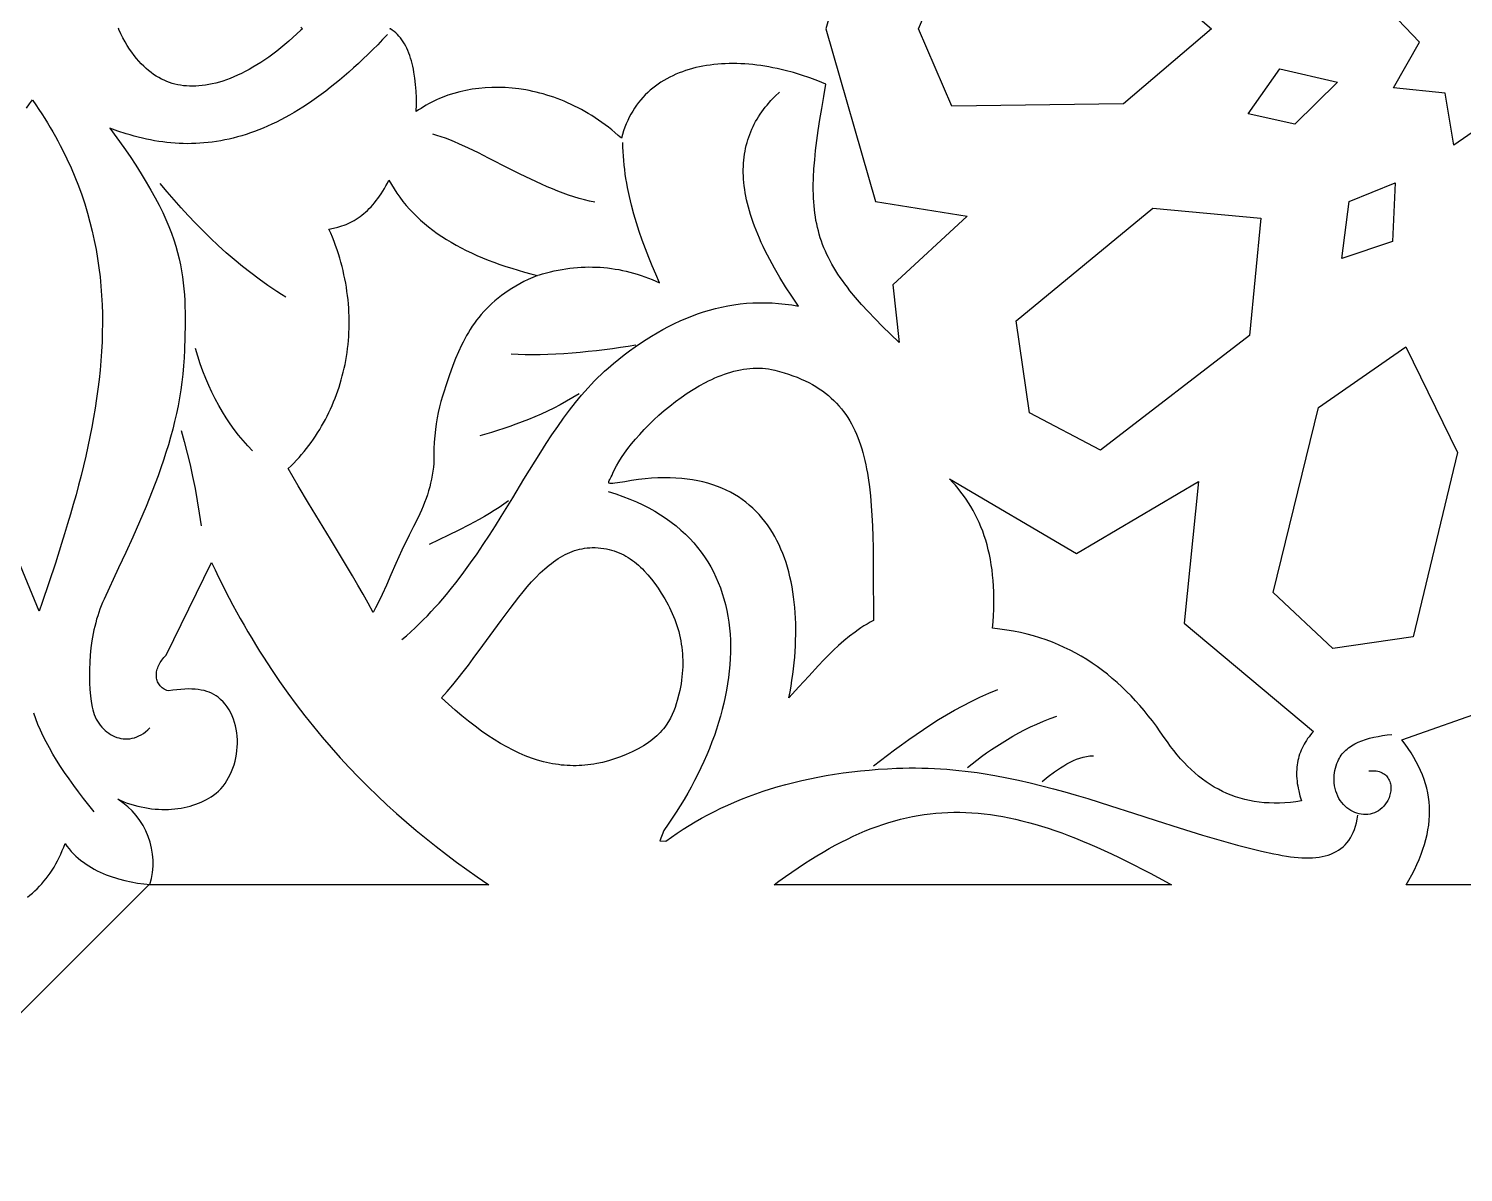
# Model space of a CAD drawing. Extents: x -332 to 348, y -263 to 352.
# Drawn here: x -137.66 to -92.25, y 227.9 to 264.11 of the extents above; entities that cross this region are included whole.
import ezdxf

# ---------------------------------------------------------------- set-up
doc = ezdxf.new("R2010")
doc.units = 0
doc.layers.add('LAYER_1', color=18, linetype='CONTINUOUS')
doc.layers.add('LAYER_2', color=174, linetype='CONTINUOUS')

msp = doc.modelspace()

# ---------------------------------------------------------------- linework, layer by layer
at = {"layer": 'LAYER_1'}
for points in [[(-110.856, 269.585), (-112.433, 264.109), (-110.856, 258.633), (-107.956, 258.173), (-110.307, 255.996), (-110.111, 254.177), (-110.381, 254.432), (-110.634, 254.679), (-110.871, 254.918), (-111.093, 255.15), (-111.299, 255.376), (-111.491, 255.597), (-111.668, 255.813), (-111.751, 255.92), (-111.831, 256.026), (-111.907, 256.131), (-111.98, 256.236), (-112.05, 256.341), (-112.116, 256.445), (-112.179, 256.548), (-112.239, 256.652), (-112.295, 256.756), (-112.349, 256.86), (-112.399, 256.964), (-112.447, 257.068), (-112.491, 257.173), (-112.532, 257.279), (-112.571, 257.385), (-112.606, 257.491), (-112.639, 257.599), (-112.669, 257.708), (-112.696, 257.817), (-112.721, 257.928), (-112.743, 258.04), (-112.762, 258.154), (-112.779, 258.269), (-112.793, 258.386), (-112.805, 258.504), (-112.815, 258.625), (-112.822, 258.747), (-112.826, 258.871), (-112.829, 258.998), (-112.829, 259.127), (-112.822, 259.392), (-112.808, 259.667), (-112.785, 259.953), (-112.754, 260.252), (-112.716, 260.564), (-112.671, 260.89), (-112.619, 261.23), (-112.561, 261.586), (-112.497, 261.959), (-112.427, 262.348), (-112.683, 262.454), (-112.94, 262.551), (-113.199, 262.639), (-113.458, 262.718), (-113.717, 262.787), (-113.847, 262.819), (-113.976, 262.847), (-114.105, 262.874), (-114.234, 262.898), (-114.363, 262.92), (-114.491, 262.939), (-114.618, 262.956), (-114.746, 262.97), (-114.872, 262.982), (-114.998, 262.991), (-115.123, 262.998), (-115.248, 263.002), (-115.371, 263.003), (-115.494, 263.002), (-115.615, 262.999), (-115.736, 262.993), (-115.855, 262.984), (-115.973, 262.972), (-116.09, 262.958), (-116.206, 262.941), (-116.32, 262.922), (-116.433, 262.9), (-116.545, 262.875), (-116.654, 262.847), (-116.763, 262.816), (-116.869, 262.783), (-116.974, 262.747), (-117.077, 262.708), (-117.178, 262.666), (-117.277, 262.621), (-117.374, 262.573), (-117.469, 262.523), (-117.562, 262.47), (-117.652, 262.413), (-117.741, 262.354), (-117.827, 262.291), (-117.91, 262.226), (-117.992, 262.158), (-118.07, 262.087), (-118.146, 262.012), (-118.22, 261.935), (-118.29, 261.854), (-118.358, 261.771), (-118.423, 261.684), (-118.485, 261.594), (-118.544, 261.501), (-118.6, 261.405), (-118.653, 261.305), (-118.703, 261.203), (-118.75, 261.097), (-118.793, 260.988), (-118.833, 260.875), (-118.869, 260.76), (-118.902, 260.641), (-119.004, 260.732), (-119.106, 260.819), (-119.209, 260.904), (-119.313, 260.986), (-119.418, 261.066), (-119.523, 261.142), (-119.629, 261.216), (-119.735, 261.287), (-119.842, 261.356), (-119.95, 261.422), (-120.058, 261.485), (-120.167, 261.545), (-120.275, 261.603), (-120.385, 261.659), (-120.494, 261.711), (-120.604, 261.761), (-120.714, 261.809), (-120.824, 261.854), (-120.935, 261.897), (-121.045, 261.937), (-121.156, 261.974), (-121.266, 262.009), (-121.377, 262.042), (-121.488, 262.072), (-121.598, 262.1), (-121.708, 262.125), (-121.818, 262.148), (-121.928, 262.169), (-122.147, 262.203), (-122.365, 262.228), (-122.581, 262.244), (-122.795, 262.251), (-123.007, 262.249), (-123.216, 262.238), (-123.421, 262.219), (-123.624, 262.192), (-123.823, 262.156), (-124.018, 262.112), (-124.209, 262.06), (-124.395, 262), (-124.576, 261.932), (-124.665, 261.895), (-124.752, 261.857), (-124.838, 261.816), (-124.922, 261.774), (-125.005, 261.73), (-125.087, 261.684), (-125.166, 261.636), (-125.245, 261.586), (-125.321, 261.535), (-125.396, 261.482), (-125.392, 261.705), (-125.394, 261.923), (-125.402, 262.135), (-125.417, 262.341), (-125.439, 262.541), (-125.468, 262.733), (-125.486, 262.826), (-125.505, 262.917), (-125.526, 263.005), (-125.549, 263.092), (-125.574, 263.176), (-125.602, 263.257), (-125.631, 263.337), (-125.662, 263.413), (-125.696, 263.487), (-125.731, 263.558), (-125.769, 263.627), (-125.809, 263.692), (-125.852, 263.755), (-125.896, 263.815), (-125.943, 263.871), (-125.992, 263.924), (-126.044, 263.974), (-126.098, 264.021), (-126.154, 264.064), (-126.213, 264.104), (-126.229, 264.104), (-126.221, 264.109), (-126.229, 264.114)], [(-129.046, 264.155), (-128.998, 264.109), (-129.046, 264.063), (-129.174, 263.942), (-129.302, 263.825), (-129.43, 263.712), (-129.558, 263.604), (-129.686, 263.499), (-129.813, 263.399), (-129.94, 263.304), (-130.066, 263.212), (-130.192, 263.125), (-130.317, 263.042), (-130.442, 262.963), (-130.565, 262.889), (-130.688, 262.819), (-130.81, 262.754), (-130.931, 262.693), (-131.051, 262.636), (-131.169, 262.584), (-131.287, 262.536), (-131.403, 262.492), (-131.517, 262.452), (-131.63, 262.417), (-131.742, 262.386), (-131.852, 262.36), (-131.96, 262.337), (-132.066, 262.319), (-132.171, 262.305), (-132.274, 262.295), (-132.375, 262.289), (-132.475, 262.286), (-132.573, 262.288), (-132.669, 262.294), (-132.763, 262.303), (-132.855, 262.316), (-132.946, 262.333), (-133.036, 262.354), (-133.124, 262.378), (-133.211, 262.406), (-133.297, 262.439), (-133.381, 262.475), (-133.465, 262.515), (-133.547, 262.559), (-133.629, 262.608), (-133.71, 262.661), (-133.79, 262.718), (-133.869, 262.78), (-133.948, 262.848), (-134.025, 262.92), (-134.102, 262.997), (-134.178, 263.079), (-134.254, 263.167), (-134.328, 263.261), (-134.401, 263.36), (-134.473, 263.465), (-134.544, 263.576), (-134.613, 263.693), (-134.681, 263.816), (-134.747, 263.945), (-134.812, 264.08), (-134.824, 264.109), (-134.812, 264.137)], [(-137.739, 261.597), (-137.643, 261.73), (-137.547, 261.856), (-137.532, 261.835), (-137.434, 261.693), (-137.339, 261.551), (-137.246, 261.409), (-137.156, 261.267), (-137.068, 261.125), (-136.983, 260.983), (-136.9, 260.841), (-136.82, 260.699), (-136.742, 260.556), (-136.667, 260.414), (-136.595, 260.274), (-136.454, 259.987), (-136.324, 259.701), (-136.203, 259.416), (-136.091, 259.13), (-135.987, 258.844), (-135.892, 258.558), (-135.804, 258.271), (-135.725, 257.983), (-135.653, 257.695), (-135.59, 257.407), (-135.533, 257.118), (-135.484, 256.828), (-135.442, 256.538), (-135.407, 256.247), (-135.379, 255.955), (-135.357, 255.663), (-135.342, 255.37), (-135.333, 255.076), (-135.331, 254.781), (-135.334, 254.486), (-135.344, 254.19), (-135.359, 253.893), (-135.38, 253.595), (-135.406, 253.297), (-135.437, 252.997), (-135.474, 252.697), (-135.515, 252.397), (-135.562, 252.095), (-135.612, 251.793), (-135.668, 251.49), (-135.728, 251.187), (-135.791, 250.882), (-135.859, 250.578), (-135.931, 250.272), (-136.006, 249.966), (-136.085, 249.66), (-136.167, 249.352), (-136.253, 249.045), (-136.341, 248.737), (-136.432, 248.428), (-136.526, 248.119), (-136.622, 247.81), (-136.821, 247.188), (-137.028, 246.566), (-137.241, 245.942), (-137.334, 245.667), (-138.798, 249.206)], [(-87.951, 237), (-94.062, 237), (-93.978, 237.146), (-93.886, 237.314), (-93.801, 237.481), (-93.723, 237.645), (-93.652, 237.807), (-93.588, 237.968), (-93.531, 238.126), (-93.48, 238.283), (-93.437, 238.438), (-93.4, 238.592), (-93.371, 238.744), (-93.348, 238.895), (-93.332, 239.044), (-93.323, 239.192), (-93.32, 239.339), (-93.325, 239.484), (-93.336, 239.629), (-93.354, 239.773), (-93.379, 239.916), (-93.411, 240.058), (-93.449, 240.199), (-93.494, 240.34), (-93.546, 240.48), (-93.605, 240.62), (-93.67, 240.759), (-93.742, 240.898), (-93.821, 241.037), (-93.906, 241.176), (-93.998, 241.314), (-94.097, 241.453), (-94.202, 241.592), (-91.383, 242.587)]]:
    msp.add_lwpolyline(points, dxfattribs=at)
for points in [[(-90.036, 266.433), (-88.442, 266.842), (-88.734, 265.199), (-87.254, 264.472), (-88.518, 263.403), (-87.844, 261.88), (-89.488, 261.886), (-89.936, 260.279), (-91.191, 261.358), (-92.551, 260.42), (-92.83, 262.066), (-94.465, 262.235), (-93.638, 263.678), (-94.784, 264.875), (-93.236, 265.44), (-93.356, 267.106), (-91.814, 266.529), (-90.852, 267.883)], [(-103.013, 266.486), (-100.221, 264.109), (-103.013, 261.731), (-108.445, 261.659), (-109.496, 264.109), (-108.445, 266.558)], [(-96.235, 262.414), (-97.59, 261.081), (-99.065, 261.41), (-98.064, 262.836)], [(-126.184, 259.173), (-126.1, 259.035), (-126.011, 258.9), (-125.918, 258.769), (-125.82, 258.64), (-125.717, 258.515), (-125.61, 258.394), (-125.498, 258.275), (-125.381, 258.16), (-125.26, 258.047), (-125.135, 257.938), (-125.005, 257.832), (-124.871, 257.729), (-124.732, 257.628), (-124.59, 257.531), (-124.443, 257.437), (-124.292, 257.346), (-124.136, 257.257), (-123.977, 257.171), (-123.814, 257.088), (-123.647, 257.008), (-123.476, 256.93), (-123.301, 256.856), (-123.122, 256.783), (-122.94, 256.714), (-122.754, 256.647), (-122.564, 256.582), (-122.37, 256.521), (-122.173, 256.461), (-121.973, 256.404), (-121.769, 256.35), (-121.561, 256.297), (-121.709, 256.234), (-121.851, 256.168), (-121.988, 256.101), (-122.12, 256.031), (-122.246, 255.96), (-122.367, 255.886), (-122.484, 255.811), (-122.596, 255.734), (-122.703, 255.656), (-122.806, 255.575), (-122.905, 255.493), (-122.999, 255.41), (-123.09, 255.324), (-123.177, 255.237), (-123.259, 255.149), (-123.339, 255.059), (-123.415, 254.968), (-123.487, 254.875), (-123.557, 254.78), (-123.623, 254.685), (-123.686, 254.588), (-123.747, 254.49), (-123.805, 254.39), (-123.861, 254.289), (-123.914, 254.187), (-123.965, 254.084), (-124.062, 253.875), (-124.151, 253.661), (-124.234, 253.443), (-124.352, 253.118), (-124.464, 252.796), (-124.517, 252.633), (-124.567, 252.47), (-124.615, 252.303), (-124.658, 252.134), (-124.698, 251.961), (-124.734, 251.784), (-124.765, 251.602), (-124.791, 251.413), (-124.811, 251.218), (-124.826, 251.016), (-124.835, 250.806), (-124.837, 250.587), (-124.839, 250.466), (-124.845, 250.344), (-124.856, 250.221), (-124.871, 250.097), (-124.89, 249.973), (-124.913, 249.848), (-124.941, 249.724), (-124.972, 249.599), (-125.007, 249.475), (-125.045, 249.351), (-125.086, 249.229), (-125.131, 249.107), (-125.179, 248.987), (-125.23, 248.868), (-125.284, 248.751), (-125.34, 248.637), (-125.486, 248.345), (-125.619, 248.076), (-125.848, 247.594), (-126.039, 247.178), (-126.2, 246.815), (-126.343, 246.491), (-126.478, 246.194), (-126.614, 245.91), (-126.685, 245.769), (-126.761, 245.627), (-126.917, 245.915), (-127.079, 246.204), (-127.244, 246.493), (-127.413, 246.783), (-127.759, 247.364), (-128.111, 247.942), (-128.805, 249.081), (-129.135, 249.637), (-129.294, 249.91), (-129.448, 250.18), (-129.36, 250.266), (-129.274, 250.353), (-129.189, 250.442), (-129.107, 250.533), (-129.027, 250.625), (-128.948, 250.719), (-128.872, 250.814), (-128.797, 250.911), (-128.724, 251.009), (-128.654, 251.108), (-128.585, 251.21), (-128.518, 251.312), (-128.454, 251.416), (-128.391, 251.521), (-128.331, 251.627), (-128.272, 251.735), (-128.216, 251.844), (-128.162, 251.954), (-128.109, 252.065), (-128.059, 252.178), (-128.011, 252.291), (-127.966, 252.406), (-127.922, 252.522), (-127.881, 252.638), (-127.841, 252.756), (-127.804, 252.874), (-127.769, 252.994), (-127.737, 253.114), (-127.706, 253.235), (-127.678, 253.357), (-127.652, 253.48), (-127.629, 253.604), (-127.607, 253.728), (-127.588, 253.853), (-127.572, 253.978), (-127.557, 254.105), (-127.545, 254.231), (-127.536, 254.359), (-127.528, 254.487), (-127.524, 254.615), (-127.521, 254.744), (-127.521, 254.873), (-127.523, 255.003), (-127.528, 255.133), (-127.535, 255.264), (-127.545, 255.394), (-127.557, 255.525), (-127.572, 255.657), (-127.589, 255.788), (-127.609, 255.92), (-127.631, 256.052), (-127.656, 256.184), (-127.684, 256.316), (-127.714, 256.448), (-127.746, 256.58), (-127.782, 256.712), (-127.819, 256.844), (-127.86, 256.976), (-127.903, 257.108), (-127.949, 257.24), (-127.997, 257.372), (-128.048, 257.503), (-128.102, 257.634), (-128.159, 257.765), (-128.02, 257.79), (-127.883, 257.823), (-127.749, 257.863), (-127.683, 257.887), (-127.618, 257.913), (-127.553, 257.941), (-127.488, 257.971), (-127.425, 258.004), (-127.362, 258.039), (-127.3, 258.077), (-127.238, 258.117), (-127.177, 258.159), (-127.117, 258.205), (-127.058, 258.252), (-126.999, 258.303), (-126.941, 258.356), (-126.884, 258.412), (-126.827, 258.471), (-126.772, 258.532), (-126.717, 258.597), (-126.663, 258.664), (-126.61, 258.734), (-126.558, 258.808), (-126.506, 258.884), (-126.456, 258.964), (-126.406, 259.047), (-126.357, 259.133), (-126.31, 259.222), (-126.263, 259.315)], [(-94.497, 257.367), (-96.098, 256.829), (-95.868, 258.638), (-94.415, 259.233)], [(-98.663, 258.105), (-99.021, 254.391), (-103.736, 250.768), (-105.987, 251.947), (-106.408, 254.86), (-102.083, 258.422)], [(-92.433, 250.688), (-93.841, 244.858), (-96.385, 244.485), (-98.267, 246.256), (-96.837, 252.114), (-94.074, 254.033)], [(-114.538, 253.363), (-114.439, 253.359), (-114.341, 253.35), (-114.244, 253.337), (-114.147, 253.319), (-114.051, 253.298), (-113.899, 253.257), (-113.752, 253.214), (-113.61, 253.169), (-113.473, 253.121), (-113.341, 253.07), (-113.213, 253.016), (-113.09, 252.96), (-112.972, 252.901), (-112.858, 252.839), (-112.748, 252.775), (-112.643, 252.708), (-112.541, 252.638), (-112.444, 252.565), (-112.351, 252.49), (-112.261, 252.413), (-112.176, 252.332), (-112.094, 252.249), (-112.016, 252.164), (-111.941, 252.075), (-111.87, 251.984), (-111.803, 251.891), (-111.738, 251.794), (-111.677, 251.695), (-111.619, 251.594), (-111.565, 251.489), (-111.513, 251.382), (-111.464, 251.273), (-111.418, 251.161), (-111.374, 251.046), (-111.334, 250.928), (-111.295, 250.808), (-111.26, 250.685), (-111.226, 250.56), (-111.196, 250.432), (-111.167, 250.301), (-111.14, 250.168), (-111.116, 250.032), (-111.093, 249.893), (-111.054, 249.608), (-111.021, 249.313), (-110.995, 249.006), (-110.974, 248.69), (-110.958, 248.363), (-110.946, 248.025), (-110.938, 247.678), (-110.933, 247.319), (-110.93, 246.951), (-110.926, 245.372), (-111.028, 245.316), (-111.127, 245.257), (-111.224, 245.197), (-111.32, 245.135), (-111.413, 245.072), (-111.505, 245.006), (-111.684, 244.871), (-111.858, 244.729), (-112.026, 244.582), (-112.19, 244.429), (-112.351, 244.273), (-112.508, 244.112), (-112.664, 243.948), (-112.973, 243.612), (-113.283, 243.268), (-113.599, 242.922), (-113.564, 243.107), (-113.532, 243.293), (-113.503, 243.477), (-113.477, 243.661), (-113.455, 243.845), (-113.435, 244.027), (-113.418, 244.209), (-113.404, 244.39), (-113.394, 244.569), (-113.387, 244.747), (-113.383, 244.924), (-113.382, 245.1), (-113.385, 245.274), (-113.391, 245.446), (-113.401, 245.617), (-113.414, 245.785), (-113.43, 245.952), (-113.45, 246.117), (-113.474, 246.28), (-113.501, 246.44), (-113.532, 246.598), (-113.566, 246.754), (-113.604, 246.907), (-113.646, 247.057), (-113.692, 247.205), (-113.741, 247.35), (-113.795, 247.492), (-113.852, 247.631), (-113.913, 247.767), (-113.978, 247.899), (-114.047, 248.028), (-114.12, 248.154), (-114.197, 248.276), (-114.279, 248.395), (-114.364, 248.51), (-114.453, 248.621), (-114.547, 248.728), (-114.645, 248.831), (-114.747, 248.93), (-114.854, 249.025), (-114.965, 249.115), (-115.08, 249.201), (-115.2, 249.282), (-115.324, 249.359), (-115.453, 249.431), (-115.586, 249.498), (-115.724, 249.56), (-115.866, 249.618), (-116.013, 249.67), (-116.165, 249.716), (-116.321, 249.758), (-116.482, 249.794), (-116.648, 249.824), (-116.819, 249.849), (-116.994, 249.868), (-117.175, 249.882), (-117.36, 249.889), (-117.55, 249.89), (-117.746, 249.885), (-117.946, 249.874), (-118.152, 249.857), (-118.362, 249.833), (-118.578, 249.802), (-118.799, 249.765), (-119.022, 249.727), (-119.106, 249.715), (-119.173, 249.707), (-119.225, 249.705), (-119.262, 249.708), (-119.287, 249.716), (-119.296, 249.722), (-119.301, 249.729), (-119.304, 249.738), (-119.305, 249.747), (-119.301, 249.771), (-119.289, 249.801), (-119.272, 249.836), (-119.226, 249.924), (-119.2, 249.976), (-119.174, 250.035), (-119.122, 250.149), (-119.058, 250.271), (-118.983, 250.399), (-118.897, 250.534), (-118.801, 250.673), (-118.694, 250.817), (-118.579, 250.964), (-118.454, 251.113), (-118.321, 251.264), (-118.18, 251.416), (-118.031, 251.568), (-117.876, 251.719), (-117.714, 251.869), (-117.546, 252.016), (-117.372, 252.16), (-117.194, 252.3), (-117.011, 252.435), (-116.824, 252.564), (-116.633, 252.686), (-116.439, 252.801), (-116.243, 252.908), (-116.144, 252.958), (-116.044, 253.005), (-115.945, 253.05), (-115.844, 253.093), (-115.744, 253.133), (-115.643, 253.17), (-115.542, 253.204), (-115.441, 253.235), (-115.34, 253.263), (-115.239, 253.288), (-115.138, 253.31), (-115.037, 253.328), (-114.937, 253.342), (-114.837, 253.353), (-114.737, 253.36), (-114.637, 253.364)], [(-104.5, 247.489), (-100.633, 249.773), (-101.088, 245.287), (-96.993, 241.861), (-97.043, 241.805), (-97.091, 241.748), (-97.137, 241.691), (-97.18, 241.632), (-97.22, 241.573), (-97.258, 241.513), (-97.294, 241.452), (-97.327, 241.39), (-97.357, 241.327), (-97.385, 241.264), (-97.411, 241.199), (-97.434, 241.134), (-97.455, 241.068), (-97.473, 241.002), (-97.488, 240.934), (-97.501, 240.866), (-97.512, 240.796), (-97.52, 240.726), (-97.526, 240.656), (-97.529, 240.584), (-97.529, 240.511), (-97.528, 240.438), (-97.523, 240.364), (-97.516, 240.289), (-97.507, 240.213), (-97.495, 240.136), (-97.481, 240.059), (-97.464, 239.981), (-97.423, 239.822), (-97.372, 239.659), (-97.552, 239.633), (-97.728, 239.612), (-97.901, 239.598), (-98.071, 239.59), (-98.237, 239.588), (-98.401, 239.593), (-98.561, 239.603), (-98.718, 239.619), (-98.873, 239.641), (-99.024, 239.669), (-99.172, 239.703), (-99.318, 239.743), (-99.461, 239.788), (-99.601, 239.839), (-99.738, 239.896), (-99.873, 239.958), (-100.006, 240.026), (-100.135, 240.099), (-100.263, 240.178), (-100.388, 240.262), (-100.51, 240.351), (-100.631, 240.446), (-100.749, 240.545), (-100.865, 240.65), (-100.979, 240.76), (-101.091, 240.876), (-101.2, 240.996), (-101.308, 241.121), (-101.414, 241.251), (-101.518, 241.386), (-101.621, 241.526), (-101.721, 241.671), (-101.844, 241.847), (-101.968, 242.02), (-102.096, 242.19), (-102.225, 242.356), (-102.358, 242.518), (-102.493, 242.676), (-102.631, 242.831), (-102.771, 242.981), (-102.915, 243.127), (-103.061, 243.269), (-103.211, 243.406), (-103.363, 243.539), (-103.519, 243.667), (-103.677, 243.791), (-103.839, 243.91), (-104.005, 244.025), (-104.174, 244.134), (-104.346, 244.239), (-104.521, 244.338), (-104.701, 244.432), (-104.884, 244.521), (-105.07, 244.604), (-105.261, 244.682), (-105.455, 244.755), (-105.653, 244.822), (-105.855, 244.883), (-106.061, 244.938), (-106.271, 244.987), (-106.486, 245.031), (-106.704, 245.068), (-106.927, 245.099), (-107.154, 245.124), (-107.137, 245.326), (-107.124, 245.524), (-107.116, 245.718), (-107.111, 245.908), (-107.111, 246.095), (-107.115, 246.278), (-107.123, 246.457), (-107.135, 246.633), (-107.151, 246.805), (-107.171, 246.973), (-107.195, 247.138), (-107.223, 247.299), (-107.254, 247.457), (-107.289, 247.612), (-107.328, 247.763), (-107.371, 247.911), (-107.417, 248.055), (-107.467, 248.197), (-107.521, 248.335), (-107.577, 248.469), (-107.638, 248.601), (-107.702, 248.73), (-107.769, 248.855), (-107.839, 248.978), (-107.913, 249.098), (-107.99, 249.214), (-108.071, 249.328), (-108.154, 249.439), (-108.241, 249.547), (-108.331, 249.652), (-108.423, 249.754), (-108.519, 249.854)], [(-119.73, 247.677), (-119.638, 247.672), (-119.549, 247.664), (-119.462, 247.653), (-119.376, 247.638), (-119.293, 247.62), (-119.212, 247.599), (-119.132, 247.574), (-119.054, 247.547), (-118.978, 247.516), (-118.904, 247.483), (-118.831, 247.447), (-118.759, 247.408), (-118.69, 247.366), (-118.621, 247.322), (-118.555, 247.275), (-118.489, 247.226), (-118.425, 247.174), (-118.362, 247.12), (-118.301, 247.064), (-118.24, 247.005), (-118.181, 246.944), (-118.066, 246.817), (-117.954, 246.682), (-117.846, 246.54), (-117.741, 246.391), (-117.639, 246.236), (-117.529, 246.055), (-117.477, 245.964), (-117.427, 245.872), (-117.38, 245.779), (-117.335, 245.686), (-117.292, 245.593), (-117.252, 245.498), (-117.215, 245.403), (-117.18, 245.308), (-117.147, 245.212), (-117.117, 245.115), (-117.09, 245.018), (-117.065, 244.92), (-117.043, 244.821), (-117.023, 244.722), (-117.006, 244.622), (-116.991, 244.522), (-116.98, 244.42), (-116.971, 244.318), (-116.965, 244.216), (-116.961, 244.112), (-116.961, 244.008), (-116.963, 243.904), (-116.968, 243.798), (-116.975, 243.692), (-116.986, 243.585), (-117, 243.477), (-117.016, 243.369), (-117.036, 243.26), (-117.058, 243.15), (-117.084, 243.039), (-117.136, 242.836), (-117.167, 242.73), (-117.203, 242.621), (-117.245, 242.509), (-117.293, 242.397), (-117.349, 242.283), (-117.414, 242.168), (-117.489, 242.054), (-117.53, 241.998), (-117.574, 241.941), (-117.621, 241.885), (-117.671, 241.829), (-117.725, 241.774), (-117.782, 241.719), (-117.842, 241.665), (-117.905, 241.612), (-117.973, 241.56), (-118.044, 241.508), (-118.119, 241.457), (-118.199, 241.407), (-118.282, 241.358), (-118.37, 241.311), (-118.56, 241.216), (-118.748, 241.131), (-118.936, 241.054), (-119.124, 240.987), (-119.311, 240.928), (-119.498, 240.879), (-119.685, 240.839), (-119.778, 240.823), (-119.871, 240.809), (-119.964, 240.797), (-120.057, 240.787), (-120.151, 240.78), (-120.244, 240.775), (-120.337, 240.773), (-120.431, 240.773), (-120.524, 240.775), (-120.618, 240.779), (-120.712, 240.786), (-120.805, 240.795), (-120.899, 240.807), (-120.994, 240.821), (-121.088, 240.837), (-121.182, 240.855), (-121.372, 240.9), (-121.562, 240.953), (-121.753, 241.017), (-121.946, 241.09), (-122.139, 241.172), (-122.334, 241.264), (-122.531, 241.366), (-122.728, 241.478), (-122.928, 241.599), (-123.129, 241.73), (-123.332, 241.87), (-123.537, 242.021), (-123.744, 242.181), (-123.953, 242.351), (-124.164, 242.532), (-124.378, 242.722), (-124.595, 242.922), (-124.416, 243.126), (-124.242, 243.332), (-124.073, 243.54), (-123.908, 243.748), (-123.747, 243.956), (-123.59, 244.165), (-123.285, 244.577), (-122.706, 245.375), (-122.428, 245.751), (-122.29, 245.932), (-122.153, 246.107), (-122.017, 246.275), (-121.881, 246.437), (-121.744, 246.591), (-121.607, 246.737), (-121.47, 246.875), (-121.331, 247.004), (-121.191, 247.123), (-121.12, 247.179), (-121.049, 247.233), (-120.978, 247.283), (-120.906, 247.331), (-120.833, 247.376), (-120.76, 247.418), (-120.686, 247.458), (-120.612, 247.494), (-120.537, 247.527), (-120.461, 247.557), (-120.384, 247.584), (-120.307, 247.608), (-120.228, 247.628), (-120.149, 247.645), (-120.069, 247.659), (-119.988, 247.669), (-119.906, 247.675), (-119.823, 247.677)], [(-108.189, 239.3), (-107.998, 239.295), (-107.807, 239.285), (-107.614, 239.27), (-107.42, 239.251), (-107.224, 239.227), (-107.027, 239.197), (-106.829, 239.164), (-106.63, 239.125), (-106.428, 239.081), (-106.225, 239.033), (-106.02, 238.98), (-105.813, 238.923), (-105.605, 238.86), (-105.394, 238.793), (-105.181, 238.721), (-104.965, 238.645), (-104.747, 238.564), (-104.527, 238.478), (-104.304, 238.388), (-104.079, 238.293), (-103.851, 238.194), (-103.62, 238.09), (-103.386, 237.981), (-103.149, 237.868), (-102.909, 237.75), (-102.665, 237.628), (-102.419, 237.502), (-102.169, 237.371), (-101.658, 237.095), (-101.488, 237), (-114.068, 237), (-113.916, 237.113), (-113.711, 237.261), (-113.509, 237.404), (-113.308, 237.541), (-113.109, 237.673), (-112.911, 237.8), (-112.715, 237.921), (-112.52, 238.037), (-112.326, 238.148), (-112.133, 238.254), (-111.942, 238.355), (-111.751, 238.45), (-111.562, 238.541), (-111.373, 238.626), (-111.184, 238.706), (-110.997, 238.781), (-110.81, 238.85), (-110.623, 238.915), (-110.436, 238.975), (-110.25, 239.029), (-110.064, 239.079), (-109.878, 239.123), (-109.692, 239.163), (-109.505, 239.197), (-109.319, 239.227), (-109.132, 239.251), (-108.945, 239.271), (-108.757, 239.286), (-108.568, 239.295), (-108.379, 239.3)]]:
    msp.add_lwpolyline(points, close=True, dxfattribs=at)
msp.add_lwpolyline([(-137.706, 236.61), (-137.627, 236.672), (-137.549, 236.738), (-137.473, 236.807), (-137.398, 236.879), (-137.325, 236.954), (-137.253, 237.032), (-137.183, 237.113), (-137.115, 237.197), (-137.049, 237.284), (-136.985, 237.375), (-136.923, 237.468), (-136.863, 237.564), (-136.806, 237.662), (-136.751, 237.764), (-136.698, 237.868), (-136.648, 237.975), (-136.601, 238.085), (-136.557, 238.197), (-136.515, 238.312), (-136.453, 238.225), (-136.387, 238.141), (-136.318, 238.061), (-136.247, 237.985), (-136.172, 237.912), (-136.095, 237.843), (-136.016, 237.777), (-135.934, 237.714), (-135.85, 237.655), (-135.764, 237.599), (-135.676, 237.545), (-135.587, 237.495), (-135.495, 237.448), (-135.403, 237.403), (-135.308, 237.361), (-135.213, 237.322), (-135.116, 237.285), (-135.019, 237.251), (-134.921, 237.22), (-134.822, 237.19), (-134.622, 237.138), (-134.421, 237.094), (-134.22, 237.058), (-134.021, 237.03), (-133.823, 237.007), (-133.83, 237.009, 0.340009), (-134.848, 239.713), (-134.765, 239.677), (-134.654, 239.633), (-134.543, 239.592), (-134.432, 239.556), (-134.321, 239.523), (-134.211, 239.494), (-134.101, 239.468), (-133.991, 239.446), (-133.882, 239.428), (-133.774, 239.413), (-133.666, 239.401), (-133.559, 239.393), (-133.453, 239.389), (-133.348, 239.388), (-133.244, 239.39), (-133.142, 239.395), (-133.04, 239.404), (-132.941, 239.415), (-132.842, 239.43), (-132.745, 239.448), (-132.65, 239.47), (-132.557, 239.494), (-132.466, 239.521), (-132.376, 239.551), (-132.289, 239.584), (-132.204, 239.62), (-132.121, 239.658), (-132.04, 239.7), (-131.962, 239.744), (-131.887, 239.79), (-131.814, 239.84), (-131.732, 239.903), (-131.655, 239.972), (-131.582, 240.046), (-131.513, 240.127), (-131.449, 240.212), (-131.39, 240.301), (-131.335, 240.395), (-131.285, 240.493), (-131.24, 240.594), (-131.2, 240.698), (-131.164, 240.805), (-131.134, 240.914), (-131.109, 241.025), (-131.088, 241.137), (-131.073, 241.25), (-131.064, 241.364), (-131.059, 241.478), (-131.06, 241.591), (-131.066, 241.705), (-131.078, 241.817), (-131.095, 241.928), (-131.118, 242.037), (-131.147, 242.144), (-131.181, 242.248), (-131.221, 242.349), (-131.267, 242.447), (-131.319, 242.542), (-131.377, 242.632), (-131.442, 242.717), (-131.512, 242.798), (-131.588, 242.873), (-131.671, 242.942), (-131.734, 242.988), (-131.802, 243.029), (-131.874, 243.066), (-131.95, 243.098), (-132.03, 243.127), (-132.115, 243.15), (-132.205, 243.169), (-132.299, 243.184), (-132.399, 243.195), (-132.503, 243.2), (-132.612, 243.202), (-132.727, 243.199), (-132.847, 243.191), (-132.972, 243.179), (-133.104, 243.163), (-133.24, 243.142), (-133.288, 243.157), (-133.331, 243.175), (-133.372, 243.196), (-133.41, 243.219), (-133.444, 243.243), (-133.475, 243.27), (-133.503, 243.299), (-133.528, 243.329), (-133.55, 243.361), (-133.569, 243.395), (-133.585, 243.43), (-133.599, 243.466), (-133.609, 243.504), (-133.617, 243.542), (-133.621, 243.581), (-133.623, 243.622), (-133.623, 243.662), (-133.619, 243.704), (-133.614, 243.745), (-133.605, 243.787), (-133.594, 243.83), (-133.58, 243.872), (-133.564, 243.914), (-133.546, 243.956), (-133.525, 243.998), (-133.502, 244.039), (-133.476, 244.079), (-133.448, 244.119), (-133.418, 244.158), (-133.386, 244.196), (-133.351, 244.233), (-133.315, 244.269), (-131.874, 247.205), (-131.765, 246.974), (-131.655, 246.746), (-131.543, 246.52), (-131.431, 246.297), (-131.316, 246.077), (-131.201, 245.859), (-131.085, 245.644), (-130.967, 245.431), (-130.848, 245.221), (-130.728, 245.014), (-130.606, 244.808), (-130.484, 244.606), (-130.36, 244.405), (-130.235, 244.208), (-129.982, 243.819), (-129.725, 243.44), (-129.463, 243.069), (-129.197, 242.708), (-128.926, 242.355), (-128.652, 242.011), (-128.374, 241.675), (-128.092, 241.347), (-127.806, 241.027), (-127.516, 240.715), (-127.223, 240.41), (-126.927, 240.112), (-126.627, 239.821), (-126.324, 239.537), (-126.017, 239.259), (-125.708, 238.988), (-125.395, 238.723), (-125.08, 238.465), (-124.762, 238.211), (-124.442, 237.964), (-124.118, 237.721), (-123.793, 237.484), (-123.465, 237.252), (-123.135, 237.025), (-123.098, 237), (-133.865, 237), (-142.966, 227.899)], format="xyb", dxfattribs=at)
at = {"layer": 'LAYER_2'}
for points in [[(-126.308, 263.926), (-126.464, 263.761), (-126.618, 263.602), (-126.772, 263.446), (-126.925, 263.296), (-127.077, 263.149), (-127.228, 263.007), (-127.378, 262.869), (-127.528, 262.736), (-127.676, 262.606), (-127.824, 262.481), (-127.972, 262.36), (-128.118, 262.244), (-128.264, 262.131), (-128.409, 262.022), (-128.553, 261.918), (-128.697, 261.817), (-128.84, 261.72), (-128.983, 261.628), (-129.125, 261.539), (-129.266, 261.454), (-129.406, 261.372), (-129.546, 261.295), (-129.686, 261.221), (-129.825, 261.151), (-129.963, 261.084), (-130.101, 261.022), (-130.238, 260.962), (-130.375, 260.907), (-130.512, 260.855), (-130.647, 260.806), (-130.783, 260.761), (-130.918, 260.719), (-131.053, 260.68), (-131.187, 260.645), (-131.321, 260.613), (-131.454, 260.585), (-131.587, 260.559), (-131.72, 260.537), (-131.852, 260.518), (-131.984, 260.502), (-132.116, 260.49), (-132.248, 260.48), (-132.379, 260.473), (-132.51, 260.469), (-132.641, 260.468), (-132.771, 260.47), (-132.901, 260.475), (-133.031, 260.483), (-133.161, 260.494), (-133.291, 260.507), (-133.421, 260.523), (-133.55, 260.542), (-133.679, 260.563), (-133.809, 260.587), (-133.938, 260.613), (-134.067, 260.642), (-134.196, 260.674), (-134.325, 260.708), (-134.454, 260.745), (-134.583, 260.783), (-134.84, 260.868), (-135.098, 260.962), (-134.87, 260.652), (-134.656, 260.352), (-134.457, 260.063), (-134.272, 259.784), (-134.1, 259.514), (-133.941, 259.253), (-133.794, 259), (-133.659, 258.755), (-133.536, 258.518), (-133.423, 258.287), (-133.321, 258.063), (-133.229, 257.844), (-133.147, 257.631), (-133.073, 257.423), (-133.008, 257.219), (-132.951, 257.019), (-132.902, 256.823), (-132.859, 256.629), (-132.824, 256.438), (-132.794, 256.249), (-132.77, 256.061), (-132.751, 255.874), (-132.736, 255.687), (-132.726, 255.5), (-132.719, 255.313), (-132.716, 255.124), (-132.716, 254.742), (-132.724, 254.35), (-132.734, 253.943), (-132.744, 253.686), (-132.761, 253.43), (-132.784, 253.175), (-132.813, 252.922), (-132.848, 252.67), (-132.889, 252.419), (-132.935, 252.169), (-132.987, 251.92), (-133.044, 251.672), (-133.106, 251.425), (-133.173, 251.179), (-133.244, 250.933), (-133.32, 250.688), (-133.399, 250.444), (-133.482, 250.2), (-133.569, 249.956), (-133.66, 249.713), (-133.753, 249.47), (-133.85, 249.227), (-133.949, 248.984), (-134.155, 248.498), (-134.37, 248.011), (-134.592, 247.523), (-134.818, 247.033), (-135.28, 246.044), (-135.325, 245.943), (-135.368, 245.839), (-135.408, 245.734), (-135.446, 245.627), (-135.481, 245.519), (-135.514, 245.409), (-135.544, 245.298), (-135.572, 245.186), (-135.598, 245.073), (-135.622, 244.96), (-135.662, 244.731), (-135.694, 244.502), (-135.718, 244.273), (-135.734, 244.047), (-135.742, 243.823), (-135.744, 243.604), (-135.738, 243.392), (-135.726, 243.186), (-135.708, 242.99), (-135.685, 242.803), (-135.656, 242.628), (-135.638, 242.547), (-135.616, 242.468), (-135.589, 242.392), (-135.559, 242.319), (-135.525, 242.248), (-135.486, 242.18), (-135.445, 242.115), (-135.4, 242.053), (-135.352, 241.995), (-135.301, 241.94), (-135.247, 241.889), (-135.191, 241.842), (-135.133, 241.799), (-135.072, 241.76), (-135.009, 241.726), (-134.945, 241.696), (-134.879, 241.671), (-134.811, 241.651), (-134.743, 241.636), (-134.673, 241.626), (-134.602, 241.621), (-134.531, 241.622), (-134.46, 241.629), (-134.388, 241.641), (-134.316, 241.66), (-134.244, 241.684), (-134.173, 241.715), (-134.102, 241.753), (-134.032, 241.797), (-133.963, 241.849), (-133.894, 241.907), (-133.827, 241.972)], [(-125.848, 244.766), (-125.708, 244.888), (-125.57, 245.011), (-125.435, 245.136), (-125.303, 245.264), (-125.173, 245.392), (-125.045, 245.523), (-124.92, 245.655), (-124.797, 245.789), (-124.676, 245.924), (-124.558, 246.061), (-124.441, 246.198), (-124.327, 246.338), (-124.103, 246.619), (-123.887, 246.905), (-123.677, 247.194), (-123.473, 247.485), (-123.275, 247.779), (-123.081, 248.074), (-122.891, 248.371), (-122.706, 248.667), (-122.342, 249.259), (-121.987, 249.845), (-121.634, 250.419), (-121.457, 250.701), (-121.28, 250.978), (-121.1, 251.25), (-120.919, 251.516), (-120.735, 251.776), (-120.548, 252.028), (-120.356, 252.273), (-120.259, 252.393), (-120.161, 252.51), (-120.061, 252.625), (-119.96, 252.738), (-119.858, 252.848), (-119.754, 252.956), (-119.648, 253.062), (-119.541, 253.164), (-119.433, 253.265), (-119.322, 253.362), (-119.154, 253.505), (-118.984, 253.643), (-118.814, 253.777), (-118.642, 253.906), (-118.47, 254.031), (-118.296, 254.152), (-118.121, 254.268), (-117.945, 254.378), (-117.767, 254.484), (-117.589, 254.585), (-117.409, 254.681), (-117.227, 254.771), (-117.045, 254.856), (-116.861, 254.936), (-116.676, 255.01), (-116.489, 255.079), (-116.301, 255.142), (-116.112, 255.199), (-115.921, 255.25), (-115.729, 255.295), (-115.535, 255.334), (-115.339, 255.366), (-115.142, 255.393), (-114.944, 255.413), (-114.744, 255.426), (-114.542, 255.433), (-114.338, 255.433), (-114.133, 255.426), (-113.926, 255.412), (-113.718, 255.391), (-113.507, 255.363), (-113.295, 255.328), (-113.507, 255.638), (-113.704, 255.939), (-113.886, 256.234), (-114.054, 256.521), (-114.208, 256.802), (-114.28, 256.939), (-114.348, 257.075), (-114.413, 257.209), (-114.475, 257.341), (-114.533, 257.472), (-114.588, 257.601), (-114.64, 257.728), (-114.688, 257.853), (-114.733, 257.977), (-114.775, 258.1), (-114.814, 258.221), (-114.85, 258.34), (-114.883, 258.457), (-114.912, 258.573), (-114.939, 258.688), (-114.962, 258.801), (-114.983, 258.912), (-115, 259.022), (-115.015, 259.13), (-115.027, 259.237), (-115.035, 259.343), (-115.041, 259.447), (-115.044, 259.549), (-115.045, 259.651), (-115.042, 259.75), (-115.037, 259.849), (-115.03, 259.946), (-115.019, 260.041), (-115.006, 260.136), (-114.99, 260.229), (-114.972, 260.32), (-114.951, 260.411), (-114.927, 260.5), (-114.902, 260.588), (-114.873, 260.674), (-114.842, 260.76), (-114.809, 260.844), (-114.773, 260.927), (-114.735, 261.008), (-114.695, 261.089), (-114.653, 261.168), (-114.608, 261.246), (-114.561, 261.323), (-114.511, 261.399), (-114.46, 261.474), (-114.406, 261.548), (-114.35, 261.621), (-114.292, 261.692), (-114.17, 261.832), (-114.04, 261.968), (-113.903, 262.1)], [(-119.745, 258.616), (-119.908, 258.649), (-120.072, 258.688), (-120.238, 258.733), (-120.406, 258.784), (-120.574, 258.839), (-120.744, 258.9), (-120.914, 258.965), (-121.084, 259.034), (-121.256, 259.106), (-121.427, 259.182), (-121.77, 259.34), (-122.111, 259.506), (-122.449, 259.676), (-123.111, 260.013), (-123.431, 260.174), (-123.743, 260.325), (-124.044, 260.463), (-124.19, 260.526), (-124.333, 260.585), (-124.473, 260.638), (-124.609, 260.686), (-124.742, 260.729), (-124.871, 260.765)], [(-121.524, 256.309), (-121.399, 256.346), (-121.274, 256.38), (-121.15, 256.411), (-121.027, 256.44), (-120.904, 256.465), (-120.781, 256.487), (-120.659, 256.507), (-120.537, 256.524), (-120.416, 256.537), (-120.295, 256.548), (-120.174, 256.556), (-120.054, 256.561), (-119.934, 256.564), (-119.814, 256.563), (-119.695, 256.56), (-119.576, 256.553), (-119.457, 256.544), (-119.339, 256.532), (-119.221, 256.517), (-119.103, 256.499), (-118.985, 256.479), (-118.867, 256.455), (-118.75, 256.429), (-118.633, 256.4), (-118.516, 256.368), (-118.399, 256.333), (-118.282, 256.295), (-118.165, 256.255), (-118.049, 256.212), (-117.933, 256.166), (-117.816, 256.117), (-117.7, 256.065), (-117.817, 256.332), (-117.93, 256.6), (-118.039, 256.869), (-118.144, 257.141), (-118.244, 257.413), (-118.338, 257.688), (-118.427, 257.963), (-118.509, 258.24), (-118.583, 258.519), (-118.65, 258.799), (-118.709, 259.08), (-118.735, 259.221), (-118.759, 259.363), (-118.78, 259.504), (-118.799, 259.646), (-118.816, 259.789), (-118.83, 259.931), (-118.841, 260.074), (-118.85, 260.218), (-118.856, 260.361), (-118.859, 260.505)], [(-129.521, 255.604), (-129.666, 255.695), (-129.809, 255.787), (-130.091, 255.977), (-130.367, 256.173), (-130.637, 256.375), (-130.901, 256.583), (-131.16, 256.797), (-131.414, 257.017), (-131.662, 257.242), (-131.906, 257.472), (-132.146, 257.707), (-132.381, 257.946), (-132.613, 258.19), (-132.84, 258.438), (-133.064, 258.69), (-133.284, 258.945), (-133.502, 259.204)], [(-130.577, 250.74), (-130.729, 250.9), (-130.877, 251.066), (-131.019, 251.237), (-131.156, 251.414), (-131.287, 251.597), (-131.414, 251.786), (-131.534, 251.98), (-131.65, 252.18), (-131.761, 252.385), (-131.866, 252.596), (-131.966, 252.813), (-132.06, 253.036), (-132.15, 253.264), (-132.234, 253.498), (-132.312, 253.738), (-132.386, 253.983)], [(-118.444, 254.086), (-118.685, 254.047), (-118.93, 254.01), (-119.181, 253.975), (-119.435, 253.942), (-119.691, 253.911), (-119.95, 253.884), (-120.208, 253.859), (-120.466, 253.838), (-120.723, 253.819), (-120.977, 253.805), (-121.227, 253.794), (-121.473, 253.787), (-121.713, 253.784), (-121.947, 253.785), (-122.172, 253.791), (-122.389, 253.802)], [(-120.237, 252.548), (-120.438, 252.427), (-120.64, 252.311), (-120.842, 252.202), (-121.044, 252.098), (-121.245, 252), (-121.446, 251.907), (-121.647, 251.819), (-121.846, 251.736), (-122.044, 251.657), (-122.241, 251.583), (-122.436, 251.513), (-122.629, 251.447), (-122.821, 251.385), (-123.01, 251.326), (-123.381, 251.217)], [(-132.838, 251.388), (-132.739, 251.033), (-132.646, 250.671), (-132.558, 250.303), (-132.477, 249.929), (-132.4, 249.549), (-132.33, 249.163), (-132.264, 248.771), (-132.205, 248.372)], [(-119.319, 249.452), (-119.084, 249.379), (-118.858, 249.3), (-118.639, 249.217), (-118.428, 249.127), (-118.225, 249.033), (-118.03, 248.933), (-117.842, 248.829), (-117.662, 248.719), (-117.49, 248.605), (-117.325, 248.486), (-117.168, 248.363), (-117.018, 248.235), (-116.875, 248.103), (-116.74, 247.967), (-116.612, 247.827), (-116.491, 247.682), (-116.377, 247.535), (-116.27, 247.383), (-116.169, 247.228), (-116.076, 247.069), (-115.989, 246.907), (-115.91, 246.742), (-115.836, 246.574), (-115.77, 246.403), (-115.709, 246.229), (-115.656, 246.052), (-115.608, 245.873), (-115.567, 245.692), (-115.532, 245.508), (-115.504, 245.321), (-115.481, 245.133), (-115.464, 244.943), (-115.454, 244.751), (-115.449, 244.557), (-115.45, 244.361), (-115.456, 244.164), (-115.469, 243.966), (-115.487, 243.766), (-115.511, 243.566), (-115.54, 243.364), (-115.574, 243.162), (-115.614, 242.958), (-115.659, 242.754), (-115.709, 242.55), (-115.765, 242.345), (-115.825, 242.14), (-115.891, 241.934), (-115.961, 241.729), (-116.036, 241.524), (-116.116, 241.319), (-116.201, 241.114), (-116.291, 240.91), (-116.385, 240.706), (-116.483, 240.503), (-116.586, 240.301), (-116.694, 240.099), (-116.805, 239.899), (-116.921, 239.7), (-117.042, 239.502), (-117.166, 239.306), (-117.294, 239.111), (-117.426, 238.918), (-117.563, 238.727), (-117.684, 238.394), (-117.492, 238.384), (-117.315, 238.514), (-117.133, 238.64), (-116.948, 238.764), (-116.759, 238.883), (-116.565, 238.999), (-116.368, 239.112), (-116.167, 239.221), (-115.961, 239.327), (-115.752, 239.429), (-115.539, 239.528), (-115.322, 239.622), (-115.101, 239.714), (-114.876, 239.801), (-114.647, 239.885), (-114.415, 239.964), (-114.179, 240.04), (-113.939, 240.112), (-113.695, 240.18), (-113.447, 240.244), (-113.196, 240.305), (-112.941, 240.361), (-112.682, 240.413), (-112.42, 240.461), (-112.154, 240.504), (-111.885, 240.544), (-111.612, 240.579), (-111.335, 240.61), (-111.055, 240.637), (-110.771, 240.659), (-110.484, 240.677), (-110.194, 240.691), (-109.991, 240.697), (-109.79, 240.701), (-109.589, 240.701), (-109.39, 240.698), (-109.192, 240.693), (-108.995, 240.684), (-108.799, 240.673), (-108.605, 240.659), (-108.411, 240.643), (-108.218, 240.624), (-108.026, 240.603), (-107.834, 240.58), (-107.644, 240.554), (-107.454, 240.526), (-107.078, 240.463), (-106.704, 240.393), (-106.332, 240.316), (-105.963, 240.231), (-105.596, 240.141), (-105.23, 240.045), (-104.866, 239.945), (-104.503, 239.84), (-104.141, 239.731), (-103.78, 239.62), (-103.419, 239.506), (-102.697, 239.272), (-101.974, 239.037), (-101.246, 238.803), (-100.88, 238.688), (-100.513, 238.576), (-100.143, 238.467), (-99.771, 238.361), (-99.396, 238.26), (-99.019, 238.163), (-98.638, 238.071), (-98.254, 237.986), (-98.118, 237.958), (-97.985, 237.933), (-97.854, 237.912), (-97.727, 237.893), (-97.602, 237.879), (-97.48, 237.867), (-97.362, 237.86), (-97.246, 237.856), (-97.134, 237.856), (-97.025, 237.86), (-96.919, 237.869), (-96.816, 237.881), (-96.717, 237.898), (-96.622, 237.92), (-96.53, 237.946), (-96.442, 237.976), (-96.358, 238.012), (-96.277, 238.052), (-96.201, 238.098), (-96.128, 238.149), (-96.06, 238.205), (-95.995, 238.267), (-95.935, 238.334), (-95.879, 238.407), (-95.827, 238.485), (-95.78, 238.57), (-95.738, 238.66), (-95.699, 238.757), (-95.666, 238.86), (-95.637, 238.969), (-95.613, 239.085), (-95.594, 239.208)], [(-122.481, 249.156), (-122.625, 249.051), (-122.774, 248.95), (-122.926, 248.851), (-123.082, 248.756), (-123.24, 248.663), (-123.4, 248.572), (-123.562, 248.484), (-123.725, 248.399), (-124.051, 248.234), (-124.374, 248.077), (-124.993, 247.781)], [(-110.919, 240.764), (-110.481, 241.104), (-110.259, 241.272), (-110.035, 241.438), (-109.808, 241.602), (-109.577, 241.764), (-109.343, 241.924), (-109.104, 242.08), (-108.861, 242.233), (-108.612, 242.383), (-108.358, 242.529), (-108.097, 242.67), (-107.83, 242.808), (-107.556, 242.94), (-107.275, 243.067), (-106.986, 243.189)], [(-135.591, 239.317), (-135.763, 239.528), (-135.929, 239.738), (-136.088, 239.945), (-136.241, 240.15), (-136.387, 240.353), (-136.526, 240.554), (-136.658, 240.753), (-136.783, 240.949), (-136.9, 241.143), (-137.01, 241.335), (-137.112, 241.524), (-137.207, 241.711), (-137.294, 241.896), (-137.372, 242.078), (-137.442, 242.258), (-137.504, 242.435)], [(-107.948, 240.719), (-107.801, 240.835), (-107.651, 240.95), (-107.499, 241.064), (-107.343, 241.176), (-107.184, 241.287), (-107.021, 241.395), (-106.855, 241.502), (-106.683, 241.607), (-106.508, 241.709), (-106.327, 241.809), (-106.14, 241.906), (-105.948, 242), (-105.75, 242.091), (-105.545, 242.18), (-105.334, 242.265), (-105.116, 242.346)], [(-95.244, 240.606), (-95.181, 240.612), (-95.121, 240.614), (-95.064, 240.612), (-95.01, 240.607), (-94.959, 240.598), (-94.911, 240.585), (-94.867, 240.57), (-94.825, 240.551), (-94.786, 240.53), (-94.751, 240.505), (-94.718, 240.479), (-94.688, 240.45), (-94.661, 240.419), (-94.637, 240.386), (-94.616, 240.351), (-94.597, 240.314), (-94.582, 240.276), (-94.569, 240.236), (-94.559, 240.196), (-94.551, 240.154), (-94.547, 240.111), (-94.545, 240.068), (-94.545, 240.024), (-94.548, 239.98), (-94.554, 239.936), (-94.563, 239.892), (-94.574, 239.847), (-94.587, 239.804), (-94.603, 239.76), (-94.622, 239.717), (-94.642, 239.676), (-94.666, 239.635), (-94.714, 239.562), (-94.766, 239.497), (-94.821, 239.439), (-94.88, 239.388), (-94.941, 239.344), (-95.004, 239.308), (-95.069, 239.278), (-95.135, 239.255), (-95.203, 239.238), (-95.272, 239.228), (-95.341, 239.224), (-95.411, 239.226), (-95.481, 239.234), (-95.55, 239.248), (-95.618, 239.267), (-95.686, 239.292), (-95.752, 239.322), (-95.816, 239.358), (-95.878, 239.398), (-95.938, 239.444), (-95.995, 239.494), (-96.048, 239.549), (-96.099, 239.608), (-96.146, 239.672), (-96.188, 239.74), (-96.226, 239.812), (-96.26, 239.888), (-96.288, 239.967), (-96.311, 240.051), (-96.328, 240.137), (-96.34, 240.228), (-96.344, 240.321), (-96.343, 240.397), (-96.339, 240.474), (-96.331, 240.55), (-96.318, 240.625), (-96.302, 240.698), (-96.282, 240.771), (-96.258, 240.841), (-96.229, 240.91), (-96.204, 240.961), (-96.177, 241.009), (-96.148, 241.056), (-96.117, 241.102), (-96.083, 241.145), (-96.047, 241.187), (-96.01, 241.227), (-95.97, 241.265), (-95.928, 241.301), (-95.884, 241.336), (-95.838, 241.37), (-95.791, 241.402), (-95.69, 241.461), (-95.583, 241.514), (-95.468, 241.562), (-95.348, 241.605), (-95.222, 241.642), (-95.09, 241.675), (-94.953, 241.703), (-94.811, 241.727), (-94.665, 241.746), (-94.514, 241.762)], [(-105.583, 240.275), (-105.39, 240.428), (-105.195, 240.575), (-105.097, 240.644), (-104.999, 240.71), (-104.9, 240.773), (-104.8, 240.831), (-104.699, 240.885), (-104.597, 240.933), (-104.494, 240.976), (-104.39, 241.013), (-104.285, 241.043), (-104.178, 241.066), (-104.07, 241.081), (-103.961, 241.089)]]:
    msp.add_lwpolyline(points, dxfattribs=at)

doc.saveas('drawing.dxf')
